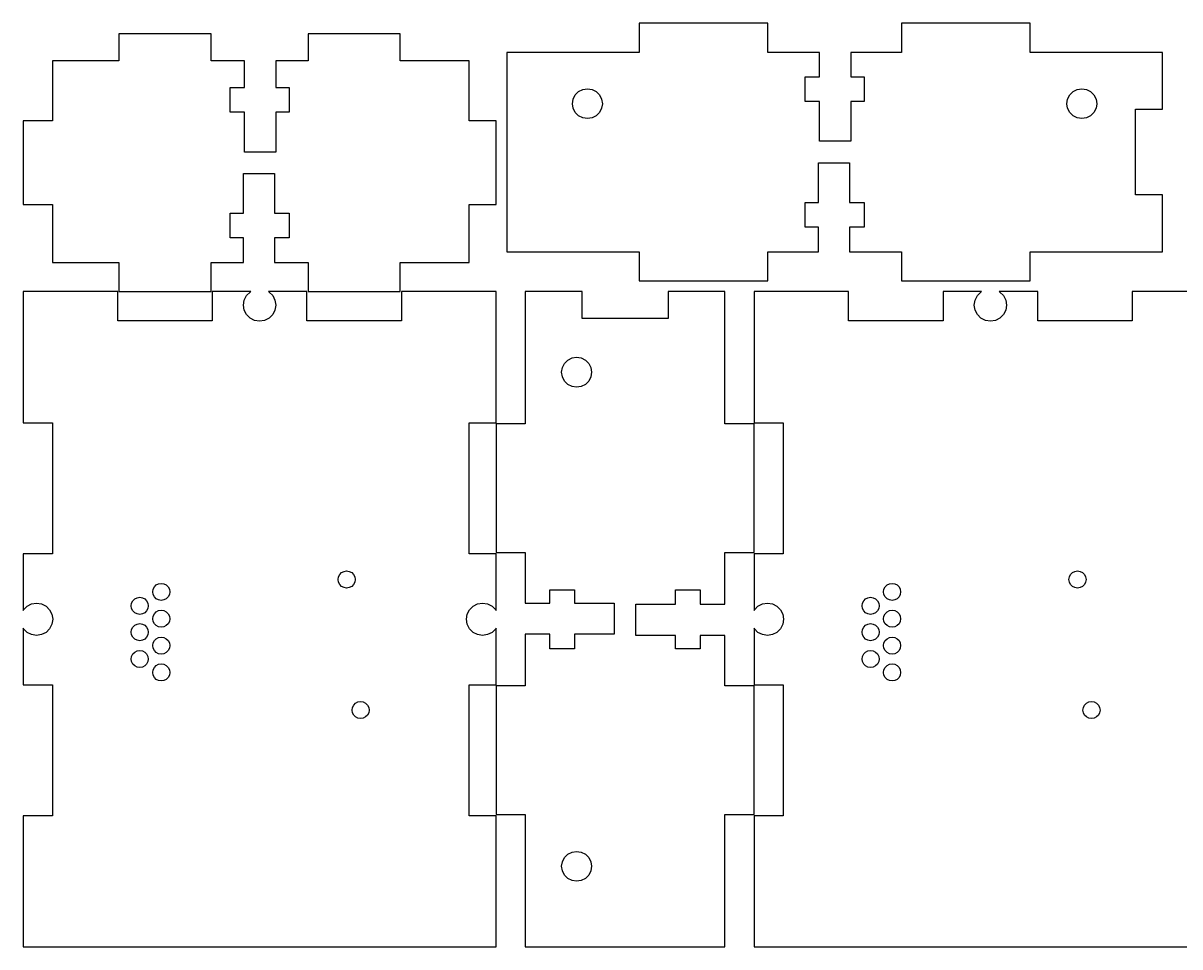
# Model space of a CAD drawing. Header units: metres. Extents: x 0 to 202, y 0 to 86.
# Drawn here: x 0 to 107.6, y 0 to 86 of the extents above; entities that cross this region are included whole.
import ezdxf

# ---------------------------------------------------------------- set-up
doc = ezdxf.new("R2010")
doc.units = ezdxf.units.M

msp = doc.modelspace()

# ---------------------------------------------------------------- linework, layer by layer
for p, q in [((69.29, 86), (57.31, 86)), ((57.31, 86), (57.31, 83.28)), ((69.29, 83.28), (69.29, 86)), ((93.69, 86), (81.71, 86)), ((81.71, 86), (81.71, 83.28)), ((93.69, 83.28), (93.69, 86)), ((17.49, 85), (8.91, 85)), ((8.91, 85), (8.91, 82.5)), ((17.49, 82.5), (17.49, 85)), ((35.09, 85), (26.51, 85)), ((26.51, 85), (26.51, 82.5)), ((35.09, 82.5), (35.09, 85)), ((57.31, 83.28), (45, 83.28)), ((45, 83.28), (45, 64.72)), ((74.105, 83.28), (69.29, 83.28)), ((74.105, 81), (74.105, 83.28)), ((81.71, 83.28), (77.005, 83.28)), ((77.005, 83.28), (77.005, 81)), ((106, 83.28), (93.69, 83.28)), ((106, 78), (106, 83.28)), ((8.91, 82.5), (2.72, 82.5)), ((2.72, 82.5), (2.72, 76.89)), ((20.605, 82.5), (17.49, 82.5)), ((20.605, 80), (20.605, 82.5)), ((26.51, 82.5), (23.505, 82.5)), ((23.505, 82.5), (23.505, 80)), ((41.5, 82.5), (35.09, 82.5)), ((41.5, 76.89), (41.5, 82.5)), ((72.75, 78.7), (72.75, 81)), ((72.75, 81), (74.105, 81)), ((77.005, 81), (78.25, 81)), ((78.25, 81), (78.25, 78.7)), ((19.25, 77.7), (19.25, 80)), ((19.25, 80), (20.605, 80)), ((23.505, 80), (24.75, 80)), ((24.75, 80), (24.75, 77.7)), ((51.68, 79.6286), (52.0689, 79.8267)), ((52.0689, 79.8267), (52.5, 79.895)), ((52.5, 79.895), (52.9311, 79.8267)), ((52.9311, 79.8267), (53.32, 79.6286)), ((97.68, 79.6286), (98.0689, 79.8267)), ((98.0689, 79.8267), (98.5, 79.895)), ((98.5, 79.895), (98.9311, 79.8267)), ((98.9311, 79.8267), (99.32, 79.6286)), ((51.105, 78.5), (51.1733, 78.9311)), ((51.1733, 78.9311), (51.3714, 79.32)), ((51.3714, 79.32), (51.68, 79.6286)), ((53.32, 79.6286), (53.6286, 79.32)), ((53.6286, 79.32), (53.8267, 78.9311)), ((53.8267, 78.9311), (53.895, 78.5)), ((74.105, 78.7), (72.75, 78.7)), ((74.105, 75), (74.105, 78.7)), ((78.25, 78.7), (77.005, 78.7)), ((77.005, 78.7), (77.005, 75)), ((97.105, 78.5), (97.1733, 78.9311)), ((97.1733, 78.9311), (97.3714, 79.32)), ((97.3714, 79.32), (97.68, 79.6286)), ((99.32, 79.6286), (99.6286, 79.32)), ((99.6286, 79.32), (99.8267, 78.9311)), ((99.8267, 78.9311), (99.895, 78.5)), ((20.605, 77.7), (19.25, 77.7)), ((20.605, 74), (20.605, 77.7)), ((24.75, 77.7), (23.505, 77.7)), ((23.505, 77.7), (23.505, 74)), ((51.1733, 78.0689), (51.105, 78.5)), ((51.3714, 77.68), (51.1733, 78.0689)), ((51.68, 77.3714), (51.3714, 77.68)), ((53.6286, 77.68), (53.32, 77.3714)), ((53.8267, 78.0689), (53.6286, 77.68)), ((53.895, 78.5), (53.8267, 78.0689)), ((97.1733, 78.0689), (97.105, 78.5)), ((97.3714, 77.68), (97.1733, 78.0689)), ((97.68, 77.3714), (97.3714, 77.68)), ((99.6286, 77.68), (99.32, 77.3714)), ((99.8267, 78.0689), (99.6286, 77.68)), ((99.895, 78.5), (99.8267, 78.0689)), ((103.5, 70), (103.5, 78)), ((103.5, 78), (106, 78)), ((2.72, 76.89), (0, 76.89)), ((0, 76.89), (0, 69.11)), ((44, 76.89), (41.5, 76.89)), ((44, 69.11), (44, 76.89)), ((52.0689, 77.1733), (51.68, 77.3714)), ((52.5, 77.105), (52.0689, 77.1733)), ((52.9311, 77.1733), (52.5, 77.105)), ((53.32, 77.3714), (52.9311, 77.1733)), ((98.0689, 77.1733), (97.68, 77.3714)), ((98.5, 77.105), (98.0689, 77.1733)), ((98.9311, 77.1733), (98.5, 77.105)), ((99.32, 77.3714), (98.9311, 77.1733)), ((77.005, 75), (74.105, 75)), ((23.505, 74), (20.605, 74)), ((73.995, 69.3), (73.995, 73)), ((73.995, 73), (76.895, 73)), ((76.895, 73), (76.895, 69.3)), ((20.495, 68.3), (20.495, 72)), ((20.495, 72), (23.395, 72)), ((23.395, 72), (23.395, 68.3)), ((106, 70), (103.5, 70)), ((106, 64.72), (106, 70)), ((0, 69.11), (2.72, 69.11)), ((2.72, 69.11), (2.72, 63.72)), ((41.5, 63.72), (41.5, 69.11)), ((41.5, 69.11), (44, 69.11)), ((72.75, 67), (72.75, 69.3)), ((72.75, 69.3), (73.995, 69.3)), ((76.895, 69.3), (78.25, 69.3)), ((78.25, 69.3), (78.25, 67)), ((19.25, 66), (19.25, 68.3)), ((19.25, 68.3), (20.495, 68.3)), ((23.395, 68.3), (24.75, 68.3)), ((24.75, 68.3), (24.75, 66)), ((73.995, 67), (72.75, 67)), ((73.995, 64.72), (73.995, 67)), ((78.25, 67), (76.895, 67)), ((76.895, 67), (76.895, 64.72)), ((20.495, 66), (19.25, 66)), ((20.495, 63.72), (20.495, 66)), ((24.75, 66), (23.395, 66)), ((23.395, 66), (23.395, 63.72)), ((45, 64.72), (57.31, 64.72)), ((57.31, 64.72), (57.31, 62)), ((69.29, 64.72), (73.995, 64.72)), ((69.29, 62), (69.29, 64.72)), ((76.895, 64.72), (81.71, 64.72)), ((81.71, 64.72), (81.71, 62)), ((93.69, 62), (93.69, 64.72)), ((93.69, 64.72), (106, 64.72)), ((2.72, 63.72), (8.91, 63.72)), ((8.91, 63.72), (8.91, 61)), ((17.49, 63.72), (20.495, 63.72)), ((17.49, 61), (17.49, 63.72)), ((23.395, 63.72), (26.51, 63.72)), ((26.51, 63.72), (26.51, 61)), ((35.09, 61), (35.09, 63.72)), ((35.09, 63.72), (41.5, 63.72)), ((57.31, 62), (69.29, 62)), ((81.71, 62), (93.69, 62)), ((8.8, 61), (0, 61)), ((0, 61), (0, 48.8)), ((8.8, 58.28), (8.8, 61)), ((8.91, 61), (17.49, 61)), ((21.179, 61), (17.6, 61)), ((17.6, 61), (17.6, 58.28)), ((20.5686, 60.2151), (20.7824, 60.6346)), ((20.7824, 60.6346), (21.1154, 60.9676)), ((21.1154, 60.9676), (21.179, 61)), ((26.4, 61), (22.821, 61)), ((22.821, 61), (22.8846, 60.9676)), ((22.8846, 60.9676), (23.2176, 60.6346)), ((23.2176, 60.6346), (23.4313, 60.2151)), ((26.4, 58.28), (26.4, 61)), ((26.51, 61), (35.09, 61)), ((44, 61), (35.2, 61)), ((35.2, 61), (35.2, 58.28)), ((44, 48.8), (44, 61)), ((52, 61), (46.72, 61)), ((46.72, 61), (46.72, 48.69)), ((52, 58.5), (52, 61)), ((65.28, 61), (60, 61)), ((60, 61), (60, 58.5)), ((65.28, 48.69), (65.28, 61)), ((76.8, 61), (68, 61)), ((68, 61), (68, 48.8)), ((76.8, 58.28), (76.8, 61)), ((89.179, 61), (85.6, 61)), ((85.6, 61), (85.6, 58.28)), ((88.5686, 60.2151), (88.7824, 60.6346)), ((88.7824, 60.6346), (89.1154, 60.9676)), ((89.1154, 60.9676), (89.179, 61)), ((94.4, 61), (90.821, 61)), ((90.821, 61), (90.8846, 60.9676)), ((90.8846, 60.9676), (91.2176, 60.6346)), ((91.2176, 60.6346), (91.4313, 60.2151)), ((94.4, 58.28), (94.4, 61)), ((112, 61), (103.2, 61)), ((103.2, 61), (103.2, 58.28)), ((20.495, 59.75), (20.5686, 60.2151)), ((20.5686, 59.2849), (20.495, 59.75)), ((20.7824, 58.8654), (20.5686, 59.2849)), ((23.4313, 59.2849), (23.2176, 58.8654)), ((23.4313, 60.2151), (23.505, 59.75)), ((23.505, 59.75), (23.4313, 59.2849)), ((88.495, 59.75), (88.5686, 60.2151)), ((88.5686, 59.2849), (88.495, 59.75)), ((88.7824, 58.8654), (88.5686, 59.2849)), ((91.4313, 59.2849), (91.2176, 58.8654)), ((91.4313, 60.2151), (91.505, 59.75)), ((91.505, 59.75), (91.4313, 59.2849)), ((17.6, 58.28), (8.8, 58.28)), ((21.1154, 58.5324), (20.7824, 58.8654)), ((21.5349, 58.3186), (21.1154, 58.5324)), ((22, 58.245), (21.5349, 58.3186)), ((22.4651, 58.3186), (22, 58.245)), ((22.8846, 58.5324), (22.4651, 58.3186)), ((23.2176, 58.8654), (22.8846, 58.5324)), ((35.2, 58.28), (26.4, 58.28)), ((60, 58.5), (52, 58.5)), ((85.6, 58.28), (76.8, 58.28)), ((89.1154, 58.5324), (88.7824, 58.8654)), ((89.5349, 58.3186), (89.1154, 58.5324)), ((90, 58.245), (89.5349, 58.3186)), ((90.4651, 58.3186), (90, 58.245)), ((90.8846, 58.5324), (90.4651, 58.3186)), ((91.2176, 58.8654), (90.8846, 58.5324)), ((103.2, 58.28), (94.4, 58.28)), ((51.0689, 54.8267), (51.5, 54.895)), ((51.5, 54.895), (51.9311, 54.8267)), ((50.105, 53.5), (50.1733, 53.9311)), ((50.1733, 53.9311), (50.3714, 54.32)), ((50.3714, 54.32), (50.68, 54.6286)), ((50.68, 54.6286), (51.0689, 54.8267)), ((51.9311, 54.8267), (52.32, 54.6286)), ((52.32, 54.6286), (52.6286, 54.32)), ((52.6286, 54.32), (52.8267, 53.9311)), ((52.8267, 53.9311), (52.895, 53.5)), ((50.1733, 53.0689), (50.105, 53.5)), ((50.3714, 52.68), (50.1733, 53.0689)), ((52.8267, 53.0689), (52.6286, 52.68)), ((52.895, 53.5), (52.8267, 53.0689)), ((50.68, 52.3714), (50.3714, 52.68)), ((51.0689, 52.1733), (50.68, 52.3714)), ((51.5, 52.105), (51.0689, 52.1733)), ((51.9311, 52.1733), (51.5, 52.105)), ((52.32, 52.3714), (51.9311, 52.1733)), ((52.6286, 52.68), (52.32, 52.3714)), ((0, 48.8), (2.72, 48.8)), ((2.72, 48.8), (2.72, 36.6)), ((41.5, 36.6), (41.5, 48.8)), ((41.5, 48.8), (44, 48.8)), ((46.72, 48.69), (44, 48.69)), ((44, 48.69), (44, 36.71)), ((68, 48.69), (65.28, 48.69)), ((68, 48.8), (70.72, 48.8)), ((68, 36.71), (68, 48.69)), ((70.72, 48.8), (70.72, 36.6)), ((2.72, 36.6), (0, 36.6)), ((0, 36.6), (0, 31.321)), ((44, 36.6), (41.5, 36.6)), ((44, 36.71), (46.72, 36.71)), ((44, 31.321), (44, 36.6)), ((46.72, 36.71), (46.72, 32.005)), ((65.28, 31.895), (65.28, 36.71)), ((65.28, 36.71), (68, 36.71)), ((70.72, 36.6), (68, 36.6)), ((68, 36.6), (68, 31.321)), ((29.305, 34.2), (29.3439, 34.4457)), ((29.3439, 34.4457), (29.4568, 34.6673)), ((29.4568, 34.6673), (29.6327, 34.8432)), ((29.6327, 34.8432), (29.8543, 34.9561)), ((29.8543, 34.9561), (30.1, 34.995)), ((30.1, 34.995), (30.3457, 34.9561)), ((30.3457, 34.9561), (30.5673, 34.8432)), ((30.5673, 34.8432), (30.7432, 34.6673)), ((30.7432, 34.6673), (30.8561, 34.4457)), ((30.8561, 34.4457), (30.895, 34.2)), ((97.305, 34.2), (97.3439, 34.4457)), ((97.3439, 34.4457), (97.4568, 34.6673)), ((97.4568, 34.6673), (97.6327, 34.8432)), ((97.6327, 34.8432), (97.8543, 34.9561)), ((97.8543, 34.9561), (98.1, 34.995)), ((98.1, 34.995), (98.3457, 34.9561)), ((98.3457, 34.9561), (98.5673, 34.8432)), ((98.5673, 34.8432), (98.7432, 34.6673)), ((98.7432, 34.6673), (98.8561, 34.4457)), ((98.8561, 34.4457), (98.895, 34.2)), ((12.0939, 33.2957), (12.2068, 33.5173)), ((12.2068, 33.5173), (12.3827, 33.6932)), ((12.3827, 33.6932), (12.6043, 33.8061)), ((12.6043, 33.8061), (12.85, 33.845)), ((12.85, 33.845), (13.0957, 33.8061)), ((13.0957, 33.8061), (13.3173, 33.6932)), ((13.3173, 33.6932), (13.4932, 33.5173)), ((13.4932, 33.5173), (13.6061, 33.2957)), ((29.3439, 33.9543), (29.305, 34.2)), ((29.4568, 33.7327), (29.3439, 33.9543)), ((29.6327, 33.5568), (29.4568, 33.7327)), ((29.8543, 33.4439), (29.6327, 33.5568)), ((30.1, 33.405), (29.8543, 33.4439)), ((30.3457, 33.4439), (30.1, 33.405)), ((30.5673, 33.5568), (30.3457, 33.4439)), ((30.7432, 33.7327), (30.5673, 33.5568)), ((30.8561, 33.9543), (30.7432, 33.7327)), ((30.895, 34.2), (30.8561, 33.9543)), ((80.0939, 33.2957), (80.2068, 33.5173)), ((80.2068, 33.5173), (80.3827, 33.6932)), ((80.3827, 33.6932), (80.6043, 33.8061)), ((80.6043, 33.8061), (80.85, 33.845)), ((80.85, 33.845), (81.0957, 33.8061)), ((81.0957, 33.8061), (81.3173, 33.6932)), ((81.3173, 33.6932), (81.4932, 33.5173)), ((81.4932, 33.5173), (81.6061, 33.2957)), ((97.3439, 33.9543), (97.305, 34.2)), ((97.4568, 33.7327), (97.3439, 33.9543)), ((97.6327, 33.5568), (97.4568, 33.7327)), ((97.8543, 33.4439), (97.6327, 33.5568)), ((98.1, 33.405), (97.8543, 33.4439)), ((98.3457, 33.4439), (98.1, 33.405)), ((98.5673, 33.5568), (98.3457, 33.4439)), ((98.7432, 33.7327), (98.5673, 33.5568)), ((98.8561, 33.9543), (98.7432, 33.7327)), ((98.895, 34.2), (98.8561, 33.9543)), ((10.2068, 32.2173), (10.3827, 32.3932)), ((10.3827, 32.3932), (10.6043, 32.5061)), ((10.6043, 32.5061), (10.85, 32.545)), ((10.85, 32.545), (11.0957, 32.5061)), ((11.0957, 32.5061), (11.3173, 32.3932)), ((11.3173, 32.3932), (11.4932, 32.2173)), ((12.055, 33.05), (12.0939, 33.2957)), ((12.0939, 32.8043), (12.055, 33.05)), ((12.2068, 32.5827), (12.0939, 32.8043)), ((12.3827, 32.4068), (12.2068, 32.5827)), ((12.6043, 32.2939), (12.3827, 32.4068)), ((12.85, 32.255), (12.6043, 32.2939)), ((13.0957, 32.2939), (12.85, 32.255)), ((13.3173, 32.4068), (13.0957, 32.2939)), ((13.4932, 32.5827), (13.3173, 32.4068)), ((13.6061, 32.8043), (13.4932, 32.5827)), ((13.6061, 33.2957), (13.645, 33.05)), ((13.645, 33.05), (13.6061, 32.8043)), ((49, 32.005), (49, 33.25)), ((49, 33.25), (51.3, 33.25)), ((51.3, 33.25), (51.3, 32.005)), ((60.7, 31.895), (60.7, 33.25)), ((60.7, 33.25), (63, 33.25)), ((63, 33.25), (63, 31.895)), ((78.2068, 32.2173), (78.3827, 32.3932)), ((78.3827, 32.3932), (78.6043, 32.5061)), ((78.6043, 32.5061), (78.85, 32.545)), ((78.85, 32.545), (79.0957, 32.5061)), ((79.0957, 32.5061), (79.3173, 32.3932)), ((79.3173, 32.3932), (79.4932, 32.2173)), ((80.055, 33.05), (80.0939, 33.2957)), ((80.0939, 32.8043), (80.055, 33.05)), ((80.2068, 32.5827), (80.0939, 32.8043)), ((80.3827, 32.4068), (80.2068, 32.5827)), ((80.6043, 32.2939), (80.3827, 32.4068)), ((80.85, 32.255), (80.6043, 32.2939)), ((81.0957, 32.2939), (80.85, 32.255)), ((81.3173, 32.4068), (81.0957, 32.2939)), ((81.4932, 32.5827), (81.3173, 32.4068)), ((81.6061, 32.8043), (81.4932, 32.5827)), ((81.6061, 33.2957), (81.645, 33.05)), ((81.645, 33.05), (81.6061, 32.8043)), ((0, 31.321), (0.0324, 31.3846)), ((0.0324, 31.3846), (0.3654, 31.7176)), ((0.3654, 31.7176), (0.7849, 31.9313)), ((0.7849, 31.9313), (1.25, 32.005)), ((1.25, 32.005), (1.7151, 31.9313)), ((1.7151, 31.9313), (2.1346, 31.7176)), ((2.1346, 31.7176), (2.4676, 31.3846)), ((2.4676, 31.3846), (2.6813, 30.9651)), ((10.055, 31.75), (10.0939, 31.9957)), ((10.0939, 31.5043), (10.055, 31.75)), ((10.0939, 31.9957), (10.2068, 32.2173)), ((10.2068, 31.2827), (10.0939, 31.5043)), ((10.3827, 31.1068), (10.2068, 31.2827)), ((11.4932, 31.2827), (11.3173, 31.1068)), ((11.4932, 32.2173), (11.6061, 31.9957)), ((11.6061, 31.5043), (11.4932, 31.2827)), ((11.6061, 31.9957), (11.645, 31.75)), ((11.645, 31.75), (11.6061, 31.5043)), ((12.3827, 31.1932), (12.6043, 31.3061)), ((12.6043, 31.3061), (12.85, 31.345)), ((12.85, 31.345), (13.0957, 31.3061)), ((13.0957, 31.3061), (13.3173, 31.1932)), ((41.3186, 30.9651), (41.5324, 31.3846)), ((41.5324, 31.3846), (41.8654, 31.7176)), ((41.8654, 31.7176), (42.2849, 31.9313)), ((42.2849, 31.9313), (42.75, 32.005)), ((42.75, 32.005), (43.2151, 31.9313)), ((43.2151, 31.9313), (43.6346, 31.7176)), ((43.6346, 31.7176), (43.9676, 31.3846)), ((43.9676, 31.3846), (44, 31.321)), ((46.72, 32.005), (49, 32.005)), ((51.3, 32.005), (55, 32.005)), ((55, 32.005), (55, 29.105)), ((57, 28.995), (57, 31.895)), ((57, 31.895), (60.7, 31.895)), ((63, 31.895), (65.28, 31.895)), ((68, 31.321), (68.0324, 31.3846)), ((68.0324, 31.3846), (68.3654, 31.7176)), ((68.3654, 31.7176), (68.7849, 31.9313)), ((68.7849, 31.9313), (69.25, 32.005)), ((69.25, 32.005), (69.7151, 31.9313)), ((69.7151, 31.9313), (70.1346, 31.7176)), ((70.1346, 31.7176), (70.4676, 31.3846)), ((70.4676, 31.3846), (70.6813, 30.9651)), ((78.055, 31.75), (78.0939, 31.9957)), ((78.0939, 31.5043), (78.055, 31.75)), ((78.0939, 31.9957), (78.2068, 32.2173)), ((78.2068, 31.2827), (78.0939, 31.5043)), ((78.3827, 31.1068), (78.2068, 31.2827)), ((79.4932, 31.2827), (79.3173, 31.1068)), ((79.4932, 32.2173), (79.6061, 31.9957)), ((79.6061, 31.5043), (79.4932, 31.2827)), ((79.6061, 31.9957), (79.645, 31.75)), ((79.645, 31.75), (79.6061, 31.5043)), ((80.3827, 31.1932), (80.6043, 31.3061)), ((80.6043, 31.3061), (80.85, 31.345)), ((80.85, 31.345), (81.0957, 31.3061)), ((81.0957, 31.3061), (81.3173, 31.1932)), ((2.6813, 30.9651), (2.755, 30.5)), ((2.755, 30.5), (2.6813, 30.0349)), ((10.6043, 30.9939), (10.3827, 31.1068)), ((10.85, 30.955), (10.6043, 30.9939)), ((11.0957, 30.9939), (10.85, 30.955)), ((11.3173, 31.1068), (11.0957, 30.9939)), ((12.055, 30.55), (12.0939, 30.7957)), ((12.0939, 30.3043), (12.055, 30.55)), ((12.0939, 30.7957), (12.2068, 31.0173)), ((12.2068, 30.0827), (12.0939, 30.3043)), ((12.2068, 31.0173), (12.3827, 31.1932)), ((13.3173, 31.1932), (13.4932, 31.0173)), ((13.4932, 31.0173), (13.6061, 30.7957)), ((13.6061, 30.3043), (13.4932, 30.0827)), ((13.6061, 30.7957), (13.645, 30.55)), ((13.645, 30.55), (13.6061, 30.3043)), ((41.245, 30.5), (41.3186, 30.9651)), ((41.3186, 30.0349), (41.245, 30.5)), ((70.6813, 30.9651), (70.755, 30.5)), ((70.755, 30.5), (70.6813, 30.0349)), ((78.6043, 30.9939), (78.3827, 31.1068)), ((78.85, 30.955), (78.6043, 30.9939)), ((79.0957, 30.9939), (78.85, 30.955)), ((79.3173, 31.1068), (79.0957, 30.9939)), ((80.055, 30.55), (80.0939, 30.7957)), ((80.0939, 30.3043), (80.055, 30.55)), ((80.0939, 30.7957), (80.2068, 31.0173)), ((80.2068, 30.0827), (80.0939, 30.3043)), ((80.2068, 31.0173), (80.3827, 31.1932)), ((81.3173, 31.1932), (81.4932, 31.0173)), ((81.4932, 31.0173), (81.6061, 30.7957)), ((81.6061, 30.3043), (81.4932, 30.0827)), ((81.6061, 30.7957), (81.645, 30.55)), ((81.645, 30.55), (81.6061, 30.3043)), ((0.0324, 29.6154), (0, 29.679)), ((0, 29.679), (0, 24.4)), ((0.3654, 29.2824), (0.0324, 29.6154)), ((0.7849, 29.0686), (0.3654, 29.2824)), ((1.25, 28.995), (0.7849, 29.0686)), ((1.7151, 29.0686), (1.25, 28.995)), ((2.1346, 29.2824), (1.7151, 29.0686)), ((2.4676, 29.6154), (2.1346, 29.2824)), ((2.6813, 30.0349), (2.4676, 29.6154)), ((10.055, 29.3), (10.0939, 29.5457)), ((10.0939, 29.0543), (10.055, 29.3)), ((10.0939, 29.5457), (10.2068, 29.7673)), ((10.2068, 29.7673), (10.3827, 29.9432)), ((10.3827, 29.9432), (10.6043, 30.0561)), ((10.6043, 30.0561), (10.85, 30.095)), ((10.85, 30.095), (11.0957, 30.0561)), ((11.0957, 30.0561), (11.3173, 29.9432)), ((11.3173, 29.9432), (11.4932, 29.7673)), ((11.4932, 29.7673), (11.6061, 29.5457)), ((11.6061, 29.5457), (11.645, 29.3)), ((11.645, 29.3), (11.6061, 29.0543)), ((12.3827, 29.9068), (12.2068, 30.0827)), ((12.6043, 29.7939), (12.3827, 29.9068)), ((12.85, 29.755), (12.6043, 29.7939)), ((13.0957, 29.7939), (12.85, 29.755)), ((13.3173, 29.9068), (13.0957, 29.7939)), ((13.4932, 30.0827), (13.3173, 29.9068)), ((41.5324, 29.6154), (41.3186, 30.0349)), ((41.8654, 29.2824), (41.5324, 29.6154)), ((42.2849, 29.0686), (41.8654, 29.2824)), ((42.75, 28.995), (42.2849, 29.0686)), ((43.2151, 29.0686), (42.75, 28.995)), ((43.6346, 29.2824), (43.2151, 29.0686)), ((43.9676, 29.6154), (43.6346, 29.2824)), ((44, 29.679), (43.9676, 29.6154)), ((44, 24.4), (44, 29.679)), ((49, 29.105), (46.72, 29.105)), ((46.72, 29.105), (46.72, 24.29)), ((49, 27.75), (49, 29.105)), ((55, 29.105), (51.3, 29.105)), ((51.3, 29.105), (51.3, 27.75)), ((68.0324, 29.6154), (68, 29.679)), ((68, 29.679), (68, 24.4)), ((68.3654, 29.2824), (68.0324, 29.6154)), ((68.7849, 29.0686), (68.3654, 29.2824)), ((69.25, 28.995), (68.7849, 29.0686)), ((69.7151, 29.0686), (69.25, 28.995)), ((70.1346, 29.2824), (69.7151, 29.0686)), ((70.4676, 29.6154), (70.1346, 29.2824)), ((70.6813, 30.0349), (70.4676, 29.6154)), ((78.055, 29.3), (78.0939, 29.5457)), ((78.0939, 29.0543), (78.055, 29.3)), ((78.0939, 29.5457), (78.2068, 29.7673)), ((78.2068, 29.7673), (78.3827, 29.9432)), ((78.3827, 29.9432), (78.6043, 30.0561)), ((78.6043, 30.0561), (78.85, 30.095)), ((78.85, 30.095), (79.0957, 30.0561)), ((79.0957, 30.0561), (79.3173, 29.9432)), ((79.3173, 29.9432), (79.4932, 29.7673)), ((79.4932, 29.7673), (79.6061, 29.5457)), ((79.6061, 29.5457), (79.645, 29.3)), ((79.645, 29.3), (79.6061, 29.0543)), ((80.3827, 29.9068), (80.2068, 30.0827)), ((80.6043, 29.7939), (80.3827, 29.9068)), ((80.85, 29.755), (80.6043, 29.7939)), ((81.0957, 29.7939), (80.85, 29.755)), ((81.3173, 29.9068), (81.0957, 29.7939)), ((81.4932, 30.0827), (81.3173, 29.9068)), ((10.2068, 28.8327), (10.0939, 29.0543)), ((10.3827, 28.6568), (10.2068, 28.8327)), ((10.6043, 28.5439), (10.3827, 28.6568)), ((10.85, 28.505), (10.6043, 28.5439)), ((11.0957, 28.5439), (10.85, 28.505)), ((11.3173, 28.6568), (11.0957, 28.5439)), ((11.4932, 28.8327), (11.3173, 28.6568)), ((11.6061, 29.0543), (11.4932, 28.8327)), ((12.055, 28.05), (12.0939, 28.2957)), ((12.0939, 27.8043), (12.055, 28.05)), ((12.0939, 28.2957), (12.2068, 28.5173)), ((12.2068, 28.5173), (12.3827, 28.6932)), ((12.3827, 28.6932), (12.6043, 28.8061)), ((12.6043, 28.8061), (12.85, 28.845)), ((12.85, 28.845), (13.0957, 28.8061)), ((13.0957, 28.8061), (13.3173, 28.6932)), ((13.3173, 28.6932), (13.4932, 28.5173)), ((13.4932, 28.5173), (13.6061, 28.2957)), ((13.6061, 28.2957), (13.645, 28.05)), ((13.645, 28.05), (13.6061, 27.8043)), ((60.7, 28.995), (57, 28.995)), ((60.7, 27.75), (60.7, 28.995)), ((65.28, 28.995), (63, 28.995)), ((63, 28.995), (63, 27.75)), ((65.28, 24.29), (65.28, 28.995)), ((78.2068, 28.8327), (78.0939, 29.0543)), ((78.3827, 28.6568), (78.2068, 28.8327)), ((78.6043, 28.5439), (78.3827, 28.6568)), ((78.85, 28.505), (78.6043, 28.5439)), ((79.0957, 28.5439), (78.85, 28.505)), ((79.3173, 28.6568), (79.0957, 28.5439)), ((79.4932, 28.8327), (79.3173, 28.6568)), ((79.6061, 29.0543), (79.4932, 28.8327)), ((80.055, 28.05), (80.0939, 28.2957)), ((80.0939, 27.8043), (80.055, 28.05)), ((80.0939, 28.2957), (80.2068, 28.5173)), ((80.2068, 28.5173), (80.3827, 28.6932)), ((80.3827, 28.6932), (80.6043, 28.8061)), ((80.6043, 28.8061), (80.85, 28.845)), ((80.85, 28.845), (81.0957, 28.8061)), ((81.0957, 28.8061), (81.3173, 28.6932)), ((81.3173, 28.6932), (81.4932, 28.5173)), ((81.4932, 28.5173), (81.6061, 28.2957)), ((81.6061, 28.2957), (81.645, 28.05)), ((81.645, 28.05), (81.6061, 27.8043)), ((10.055, 26.8), (10.0939, 27.0457)), ((10.0939, 27.0457), (10.2068, 27.2673)), ((10.2068, 27.2673), (10.3827, 27.4432)), ((10.3827, 27.4432), (10.6043, 27.5561)), ((10.6043, 27.5561), (10.85, 27.595)), ((10.85, 27.595), (11.0957, 27.5561)), ((11.0957, 27.5561), (11.3173, 27.4432)), ((11.3173, 27.4432), (11.4932, 27.2673)), ((11.4932, 27.2673), (11.6061, 27.0457)), ((11.6061, 27.0457), (11.645, 26.8)), ((12.2068, 27.5827), (12.0939, 27.8043)), ((12.3827, 27.4068), (12.2068, 27.5827)), ((12.6043, 27.2939), (12.3827, 27.4068)), ((12.85, 27.255), (12.6043, 27.2939)), ((13.0957, 27.2939), (12.85, 27.255)), ((13.3173, 27.4068), (13.0957, 27.2939)), ((13.4932, 27.5827), (13.3173, 27.4068)), ((13.6061, 27.8043), (13.4932, 27.5827)), ((51.3, 27.75), (49, 27.75)), ((63, 27.75), (60.7, 27.75)), ((78.055, 26.8), (78.0939, 27.0457)), ((78.0939, 27.0457), (78.2068, 27.2673)), ((78.2068, 27.2673), (78.3827, 27.4432)), ((78.3827, 27.4432), (78.6043, 27.5561)), ((78.6043, 27.5561), (78.85, 27.595)), ((78.85, 27.595), (79.0957, 27.5561)), ((79.0957, 27.5561), (79.3173, 27.4432)), ((79.3173, 27.4432), (79.4932, 27.2673)), ((79.4932, 27.2673), (79.6061, 27.0457)), ((79.6061, 27.0457), (79.645, 26.8)), ((80.2068, 27.5827), (80.0939, 27.8043)), ((80.3827, 27.4068), (80.2068, 27.5827)), ((80.6043, 27.2939), (80.3827, 27.4068)), ((80.85, 27.255), (80.6043, 27.2939)), ((81.0957, 27.2939), (80.85, 27.255)), ((81.3173, 27.4068), (81.0957, 27.2939)), ((81.4932, 27.5827), (81.3173, 27.4068)), ((81.6061, 27.8043), (81.4932, 27.5827)), ((10.0939, 26.5543), (10.055, 26.8)), ((10.2068, 26.3327), (10.0939, 26.5543)), ((10.3827, 26.1568), (10.2068, 26.3327)), ((10.6043, 26.0439), (10.3827, 26.1568)), ((10.85, 26.005), (10.6043, 26.0439)), ((11.0957, 26.0439), (10.85, 26.005)), ((11.3173, 26.1568), (11.0957, 26.0439)), ((11.4932, 26.3327), (11.3173, 26.1568)), ((11.6061, 26.5543), (11.4932, 26.3327)), ((11.645, 26.8), (11.6061, 26.5543)), ((12.0939, 25.7957), (12.2068, 26.0173)), ((12.2068, 26.0173), (12.3827, 26.1932)), ((12.3827, 26.1932), (12.6043, 26.3061)), ((12.6043, 26.3061), (12.85, 26.345)), ((12.85, 26.345), (13.0957, 26.3061)), ((13.0957, 26.3061), (13.3173, 26.1932)), ((13.3173, 26.1932), (13.4932, 26.0173)), ((13.4932, 26.0173), (13.6061, 25.7957)), ((78.0939, 26.5543), (78.055, 26.8)), ((78.2068, 26.3327), (78.0939, 26.5543)), ((78.3827, 26.1568), (78.2068, 26.3327)), ((78.6043, 26.0439), (78.3827, 26.1568)), ((78.85, 26.005), (78.6043, 26.0439)), ((79.0957, 26.0439), (78.85, 26.005)), ((79.3173, 26.1568), (79.0957, 26.0439)), ((79.4932, 26.3327), (79.3173, 26.1568)), ((79.6061, 26.5543), (79.4932, 26.3327)), ((79.645, 26.8), (79.6061, 26.5543)), ((80.0939, 25.7957), (80.2068, 26.0173)), ((80.2068, 26.0173), (80.3827, 26.1932)), ((80.3827, 26.1932), (80.6043, 26.3061)), ((80.6043, 26.3061), (80.85, 26.345)), ((80.85, 26.345), (81.0957, 26.3061)), ((81.0957, 26.3061), (81.3173, 26.1932)), ((81.3173, 26.1932), (81.4932, 26.0173)), ((81.4932, 26.0173), (81.6061, 25.7957)), ((12.055, 25.55), (12.0939, 25.7957)), ((12.0939, 25.3043), (12.055, 25.55)), ((12.2068, 25.0827), (12.0939, 25.3043)), ((12.3827, 24.9068), (12.2068, 25.0827)), ((12.6043, 24.7939), (12.3827, 24.9068)), ((12.85, 24.755), (12.6043, 24.7939)), ((13.0957, 24.7939), (12.85, 24.755)), ((13.3173, 24.9068), (13.0957, 24.7939)), ((13.4932, 25.0827), (13.3173, 24.9068)), ((13.6061, 25.3043), (13.4932, 25.0827)), ((13.6061, 25.7957), (13.645, 25.55)), ((13.645, 25.55), (13.6061, 25.3043)), ((80.055, 25.55), (80.0939, 25.7957)), ((80.0939, 25.3043), (80.055, 25.55)), ((80.2068, 25.0827), (80.0939, 25.3043)), ((80.3827, 24.9068), (80.2068, 25.0827)), ((80.6043, 24.7939), (80.3827, 24.9068)), ((80.85, 24.755), (80.6043, 24.7939)), ((81.0957, 24.7939), (80.85, 24.755)), ((81.3173, 24.9068), (81.0957, 24.7939)), ((81.4932, 25.0827), (81.3173, 24.9068)), ((81.6061, 25.3043), (81.4932, 25.0827)), ((81.6061, 25.7957), (81.645, 25.55)), ((81.645, 25.55), (81.6061, 25.3043)), ((0, 24.4), (2.72, 24.4)), ((2.72, 24.4), (2.72, 12.2)), ((41.5, 12.2), (41.5, 24.4)), ((41.5, 24.4), (44, 24.4)), ((46.72, 24.29), (44, 24.29)), ((44, 24.29), (44, 12.31)), ((68, 24.29), (65.28, 24.29)), ((68, 24.4), (70.72, 24.4)), ((68, 12.31), (68, 24.29)), ((70.72, 24.4), (70.72, 12.2)), ((30.7568, 22.5173), (30.9327, 22.6932)), ((30.9327, 22.6932), (31.1543, 22.8061)), ((31.1543, 22.8061), (31.4, 22.845)), ((31.4, 22.845), (31.6457, 22.8061)), ((31.6457, 22.8061), (31.8673, 22.6932)), ((31.8673, 22.6932), (32.0432, 22.5173)), ((98.7568, 22.5173), (98.9327, 22.6932)), ((98.9327, 22.6932), (99.1543, 22.8061)), ((99.1543, 22.8061), (99.4, 22.845)), ((99.4, 22.845), (99.6457, 22.8061)), ((99.6457, 22.8061), (99.8673, 22.6932)), ((99.8673, 22.6932), (100.043, 22.5173)), ((30.605, 22.05), (30.6439, 22.2957)), ((30.6439, 21.8043), (30.605, 22.05)), ((30.6439, 22.2957), (30.7568, 22.5173)), ((30.7568, 21.5827), (30.6439, 21.8043)), ((30.9327, 21.4068), (30.7568, 21.5827)), ((32.0432, 21.5827), (31.8673, 21.4068)), ((32.0432, 22.5173), (32.1561, 22.2957)), ((32.1561, 21.8043), (32.0432, 21.5827)), ((32.1561, 22.2957), (32.195, 22.05)), ((32.195, 22.05), (32.1561, 21.8043)), ((98.605, 22.05), (98.6439, 22.2957)), ((98.6439, 21.8043), (98.605, 22.05)), ((98.6439, 22.2957), (98.7568, 22.5173)), ((98.7568, 21.5827), (98.6439, 21.8043)), ((98.9327, 21.4068), (98.7568, 21.5827)), ((100.043, 21.5827), (99.8673, 21.4068)), ((100.043, 22.5173), (100.156, 22.2957)), ((100.156, 21.8043), (100.043, 21.5827)), ((100.156, 22.2957), (100.195, 22.05)), ((100.195, 22.05), (100.156, 21.8043)), ((31.1543, 21.2939), (30.9327, 21.4068)), ((31.4, 21.255), (31.1543, 21.2939)), ((31.6457, 21.2939), (31.4, 21.255)), ((31.8673, 21.4068), (31.6457, 21.2939)), ((99.1543, 21.2939), (98.9327, 21.4068)), ((99.4, 21.255), (99.1543, 21.2939)), ((99.6457, 21.2939), (99.4, 21.255)), ((99.8673, 21.4068), (99.6457, 21.2939)), ((2.72, 12.2), (0, 12.2)), ((0, 12.2), (0, 0)), ((44, 12.2), (41.5, 12.2)), ((44, 12.31), (46.72, 12.31)), ((44, 0), (44, 12.2)), ((46.72, 12.31), (46.72, 0)), ((65.28, 12.31), (68, 12.31)), ((65.28, 0), (65.28, 12.31)), ((70.72, 12.2), (68, 12.2)), ((68, 12.2), (68, 0)), ((50.3714, 8.32), (50.68, 8.6286)), ((50.68, 8.6286), (51.0689, 8.8267)), ((51.0689, 8.8267), (51.5, 8.895)), ((51.5, 8.895), (51.9311, 8.8267)), ((51.9311, 8.8267), (52.32, 8.6286)), ((52.32, 8.6286), (52.6286, 8.32)), ((50.105, 7.5), (50.1733, 7.9311)), ((50.1733, 7.9311), (50.3714, 8.32)), ((52.6286, 8.32), (52.8267, 7.9311)), ((52.8267, 7.9311), (52.895, 7.5)), ((50.1733, 7.0689), (50.105, 7.5)), ((50.3714, 6.68), (50.1733, 7.0689)), ((50.68, 6.3714), (50.3714, 6.68)), ((52.6286, 6.68), (52.32, 6.3714)), ((52.8267, 7.0689), (52.6286, 6.68)), ((52.895, 7.5), (52.8267, 7.0689)), ((51.0689, 6.1733), (50.68, 6.3714)), ((51.5, 6.105), (51.0689, 6.1733)), ((51.9311, 6.1733), (51.5, 6.105)), ((52.32, 6.3714), (51.9311, 6.1733)), ((0, 0), (44, 0)), ((46.72, 0), (65.28, 0)), ((68, 0), (112, 0))]:
    msp.add_line(p, q)

doc.saveas('drawing.dxf')
